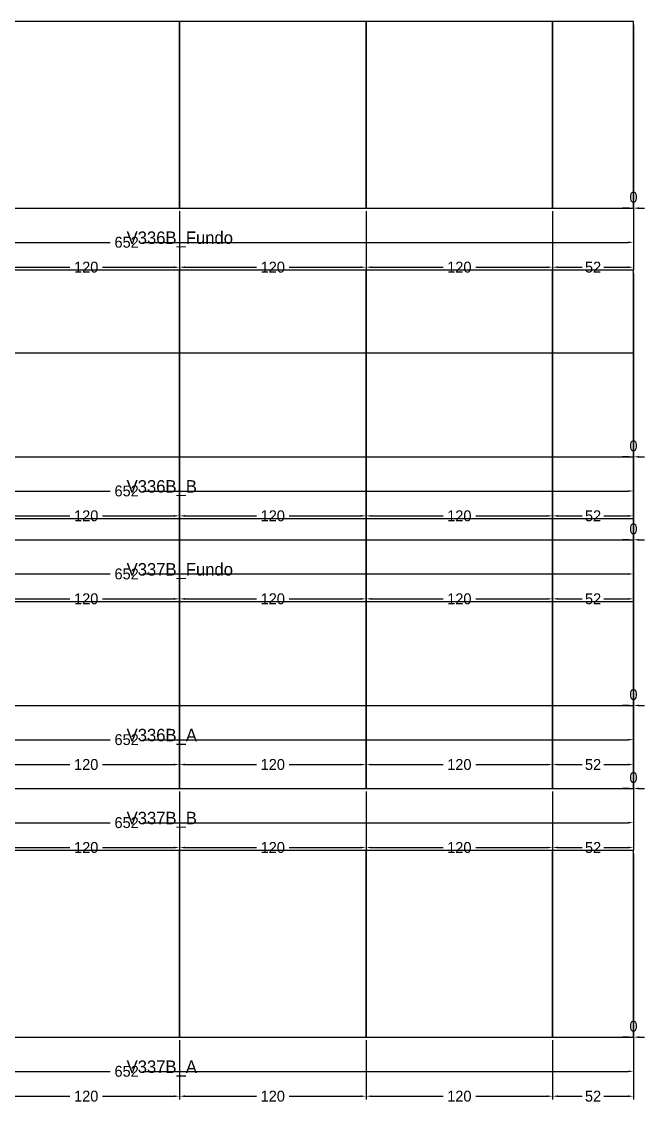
# Model space of a CAD drawing. Header units: metres. Extents: x 180 to 6304, y -11808 to -336.
# Drawn here: x 2701 to 3102, y -3025 to -2329 of the extents above; entities that cross this region are included whole.
import ezdxf

# ---------------------------------------------------------------- set-up
doc = ezdxf.new("R2010")
doc.units = ezdxf.units.M
doc.layers.add('COTA', color=3, linetype='Continuous')
doc.dimstyles.new('COTA_VIG', dxfattribs={"dimtxt": 7, "dimasz": 3.5, "dimexe": 2, "dimexo": 2, "dimgap": 1.5, "dimtad": 1, "dimdec": 1, "dimcen": 2.5, "dimclrd": 3, "dimclre": 3, "dimclrt": 3, "dimazin": 3, "dimtfac": 1, "dimtmove": 0, "dimatfit": 3})

# ---------------------------------------------------------------- blocks, each defined once
blk = doc.blocks.new('_CLOSEDFILLED')
at = {"color": 0, "linetype": 'BYBLOCK'}
blk.add_solid([(-1, 0.16), (0, 0), (-1, -0.16)], dxfattribs=at)
blk = doc.blocks.new('*D586')
at = {"color": 3}
for p, q in [((2442.79, -2771.07), (2442.79, -2793.07)), ((3094.79, -2771.07), (3094.79, -2793.07)), ((2446.29, -2791.07), (2758.29, -2791.07)), ((2779.29, -2791.07), (3091.29, -2791.07))]:
    blk.add_line(p, q, dxfattribs=at)
at = {"layer": 'Defpoints'}
for p in [(2442.79, -2769.07), (3094.79, -2769.07), (2442.79, -2791.07)]:
    blk.add_point(p, dxfattribs=at)
at = {"layer": 'COTA', "color": 3, "xscale": 3.5, "yscale": 3.5, "rotation": 180}
blk.add_blockref('_CLOSEDFILLED', (2442.79, -2791.07), dxfattribs=at)
at = {"layer": 'COTA', "color": 3, "xscale": 3.5, "yscale": 3.5}
blk.add_blockref('_CLOSEDFILLED', (3094.79, -2791.07), dxfattribs=at)
at = {"layer": 'COTA', "color": 3, "insert": (2768.79, -2791.07), "char_height": 7, "attachment_point": 5}
blk.add_mtext('652', dxfattribs=at)
blk = doc.blocks.new('*D589')
at = {"color": 3}
for p, q in [((2682.79, -2771.07), (2682.79, -2809.07)), ((2802.79, -2771.07), (2802.79, -2809.07)), ((2686.29, -2807.07), (2732.29, -2807.07)), ((2753.29, -2807.07), (2799.29, -2807.07))]:
    blk.add_line(p, q, dxfattribs=at)
at = {"layer": 'Defpoints'}
for p in [(2682.79, -2769.07), (2802.79, -2769.07), (2682.79, -2807.07)]:
    blk.add_point(p, dxfattribs=at)
at = {"layer": 'COTA', "color": 3, "xscale": 3.5, "yscale": 3.5, "rotation": 180}
blk.add_blockref('_CLOSEDFILLED', (2682.79, -2807.07), dxfattribs=at)
at = {"layer": 'COTA', "color": 3, "xscale": 3.5, "yscale": 3.5}
blk.add_blockref('_CLOSEDFILLED', (2802.79, -2807.07), dxfattribs=at)
at = {"layer": 'COTA', "color": 3, "insert": (2742.79, -2807.07), "char_height": 7, "attachment_point": 5}
blk.add_mtext('120', dxfattribs=at)
blk = doc.blocks.new('*D590')
at = {"color": 3}
for p, q in [((2802.79, -2771.07), (2802.79, -2809.07)), ((2922.79, -2771.07), (2922.79, -2809.07)), ((2806.29, -2807.07), (2852.29, -2807.07)), ((2873.29, -2807.07), (2919.29, -2807.07))]:
    blk.add_line(p, q, dxfattribs=at)
at = {"layer": 'Defpoints'}
for p in [(2802.79, -2769.07), (2922.79, -2769.07), (2802.79, -2807.07)]:
    blk.add_point(p, dxfattribs=at)
at = {"layer": 'COTA', "color": 3, "xscale": 3.5, "yscale": 3.5, "rotation": 180}
blk.add_blockref('_CLOSEDFILLED', (2802.79, -2807.07), dxfattribs=at)
at = {"layer": 'COTA', "color": 3, "xscale": 3.5, "yscale": 3.5}
blk.add_blockref('_CLOSEDFILLED', (2922.79, -2807.07), dxfattribs=at)
at = {"layer": 'COTA', "color": 3, "insert": (2862.79, -2807.07), "char_height": 7, "attachment_point": 5}
blk.add_mtext('120', dxfattribs=at)
blk = doc.blocks.new('*D591')
at = {"color": 3}
for p, q in [((2922.79, -2771.07), (2922.79, -2809.07)), ((3042.79, -2771.07), (3042.79, -2809.07)), ((2926.29, -2807.07), (2972.29, -2807.07)), ((2993.29, -2807.07), (3039.29, -2807.07))]:
    blk.add_line(p, q, dxfattribs=at)
at = {"layer": 'Defpoints'}
for p in [(2922.79, -2769.07), (3042.79, -2769.07), (2922.79, -2807.07)]:
    blk.add_point(p, dxfattribs=at)
at = {"layer": 'COTA', "color": 3, "xscale": 3.5, "yscale": 3.5, "rotation": 180}
blk.add_blockref('_CLOSEDFILLED', (2922.79, -2807.07), dxfattribs=at)
at = {"layer": 'COTA', "color": 3, "xscale": 3.5, "yscale": 3.5}
blk.add_blockref('_CLOSEDFILLED', (3042.79, -2807.07), dxfattribs=at)
at = {"layer": 'COTA', "color": 3, "insert": (2982.79, -2807.07), "char_height": 7, "attachment_point": 5}
blk.add_mtext('120', dxfattribs=at)
blk = doc.blocks.new('*D592')
at = {"color": 3}
for p, q in [((3042.79, -2771.07), (3042.79, -2809.07)), ((3094.79, -2771.07), (3094.79, -2809.07)), ((3046.29, -2807.07), (3061.79, -2807.07)), ((3075.79, -2807.07), (3091.29, -2807.07))]:
    blk.add_line(p, q, dxfattribs=at)
at = {"layer": 'Defpoints'}
for p in [(3042.79, -2769.07), (3094.79, -2769.07), (3042.79, -2807.07)]:
    blk.add_point(p, dxfattribs=at)
at = {"layer": 'COTA', "color": 3, "xscale": 3.5, "yscale": 3.5, "rotation": 180}
blk.add_blockref('_CLOSEDFILLED', (3042.79, -2807.07), dxfattribs=at)
at = {"layer": 'COTA', "color": 3, "xscale": 3.5, "yscale": 3.5}
blk.add_blockref('_CLOSEDFILLED', (3094.79, -2807.07), dxfattribs=at)
at = {"layer": 'COTA', "color": 3, "insert": (3068.79, -2807.07), "char_height": 7, "attachment_point": 5}
blk.add_mtext('52', dxfattribs=at)
blk = doc.blocks.new('*D594')
at = {"color": 3}
for p, q in [((2442.79, -2611.07), (2442.79, -2633.07)), ((3094.79, -2611.07), (3094.79, -2633.07)), ((2446.29, -2631.07), (2758.29, -2631.07)), ((2779.29, -2631.07), (3091.29, -2631.07))]:
    blk.add_line(p, q, dxfattribs=at)
at = {"layer": 'Defpoints'}
for p in [(2442.79, -2609.07), (3094.79, -2609.07), (2442.79, -2631.07)]:
    blk.add_point(p, dxfattribs=at)
at = {"layer": 'COTA', "color": 3, "xscale": 3.5, "yscale": 3.5, "rotation": 180}
blk.add_blockref('_CLOSEDFILLED', (2442.79, -2631.07), dxfattribs=at)
at = {"layer": 'COTA', "color": 3, "xscale": 3.5, "yscale": 3.5}
blk.add_blockref('_CLOSEDFILLED', (3094.79, -2631.07), dxfattribs=at)
at = {"layer": 'COTA', "color": 3, "insert": (2768.79, -2631.07), "char_height": 7, "attachment_point": 5}
blk.add_mtext('652', dxfattribs=at)
blk = doc.blocks.new('*D597')
at = {"color": 3}
for p, q in [((2682.79, -2611.07), (2682.79, -2649.07)), ((2802.79, -2611.07), (2802.79, -2649.07)), ((2686.29, -2647.07), (2732.29, -2647.07)), ((2753.29, -2647.07), (2799.29, -2647.07))]:
    blk.add_line(p, q, dxfattribs=at)
at = {"layer": 'Defpoints'}
for p in [(2682.79, -2609.07), (2802.79, -2609.07), (2682.79, -2647.07)]:
    blk.add_point(p, dxfattribs=at)
at = {"layer": 'COTA', "color": 3, "xscale": 3.5, "yscale": 3.5, "rotation": 180}
blk.add_blockref('_CLOSEDFILLED', (2682.79, -2647.07), dxfattribs=at)
at = {"layer": 'COTA', "color": 3, "xscale": 3.5, "yscale": 3.5}
blk.add_blockref('_CLOSEDFILLED', (2802.79, -2647.07), dxfattribs=at)
at = {"layer": 'COTA', "color": 3, "insert": (2742.79, -2647.07), "char_height": 7, "attachment_point": 5}
blk.add_mtext('120', dxfattribs=at)
blk = doc.blocks.new('*D598')
at = {"color": 3}
for p, q in [((2802.79, -2611.07), (2802.79, -2649.07)), ((2922.79, -2611.07), (2922.79, -2649.07)), ((2806.29, -2647.07), (2852.29, -2647.07)), ((2873.29, -2647.07), (2919.29, -2647.07))]:
    blk.add_line(p, q, dxfattribs=at)
at = {"layer": 'Defpoints'}
for p in [(2802.79, -2609.07), (2922.79, -2609.07), (2802.79, -2647.07)]:
    blk.add_point(p, dxfattribs=at)
at = {"layer": 'COTA', "color": 3, "xscale": 3.5, "yscale": 3.5, "rotation": 180}
blk.add_blockref('_CLOSEDFILLED', (2802.79, -2647.07), dxfattribs=at)
at = {"layer": 'COTA', "color": 3, "xscale": 3.5, "yscale": 3.5}
blk.add_blockref('_CLOSEDFILLED', (2922.79, -2647.07), dxfattribs=at)
at = {"layer": 'COTA', "color": 3, "insert": (2862.79, -2647.07), "char_height": 7, "attachment_point": 5}
blk.add_mtext('120', dxfattribs=at)
blk = doc.blocks.new('*D599')
at = {"color": 3}
for p, q in [((2922.79, -2611.07), (2922.79, -2649.07)), ((3042.79, -2611.07), (3042.79, -2649.07)), ((2926.29, -2647.07), (2972.29, -2647.07)), ((2993.29, -2647.07), (3039.29, -2647.07))]:
    blk.add_line(p, q, dxfattribs=at)
at = {"layer": 'Defpoints'}
for p in [(2922.79, -2609.07), (3042.79, -2609.07), (2922.79, -2647.07)]:
    blk.add_point(p, dxfattribs=at)
at = {"layer": 'COTA', "color": 3, "xscale": 3.5, "yscale": 3.5, "rotation": 180}
blk.add_blockref('_CLOSEDFILLED', (2922.79, -2647.07), dxfattribs=at)
at = {"layer": 'COTA', "color": 3, "xscale": 3.5, "yscale": 3.5}
blk.add_blockref('_CLOSEDFILLED', (3042.79, -2647.07), dxfattribs=at)
at = {"layer": 'COTA', "color": 3, "insert": (2982.79, -2647.07), "char_height": 7, "attachment_point": 5}
blk.add_mtext('120', dxfattribs=at)
blk = doc.blocks.new('*D600')
at = {"color": 3}
for p, q in [((3042.79, -2611.07), (3042.79, -2649.07)), ((3094.79, -2611.07), (3094.79, -2649.07)), ((3046.29, -2647.07), (3061.79, -2647.07)), ((3075.79, -2647.07), (3091.29, -2647.07))]:
    blk.add_line(p, q, dxfattribs=at)
at = {"layer": 'Defpoints'}
for p in [(3042.79, -2609.07), (3094.79, -2609.07), (3042.79, -2647.07)]:
    blk.add_point(p, dxfattribs=at)
at = {"layer": 'COTA', "color": 3, "xscale": 3.5, "yscale": 3.5, "rotation": 180}
blk.add_blockref('_CLOSEDFILLED', (3042.79, -2647.07), dxfattribs=at)
at = {"layer": 'COTA', "color": 3, "xscale": 3.5, "yscale": 3.5}
blk.add_blockref('_CLOSEDFILLED', (3094.79, -2647.07), dxfattribs=at)
at = {"layer": 'COTA', "color": 3, "insert": (3068.79, -2647.07), "char_height": 7, "attachment_point": 5}
blk.add_mtext('52', dxfattribs=at)
blk = doc.blocks.new('*D602')
at = {"color": 3}
for p, q in [((2442.79, -2451.07), (2442.79, -2473.07)), ((3094.79, -2451.07), (3094.79, -2473.07)), ((2446.29, -2471.07), (2758.29, -2471.07)), ((2779.29, -2471.07), (3091.29, -2471.07))]:
    blk.add_line(p, q, dxfattribs=at)
at = {"layer": 'Defpoints'}
for p in [(2442.79, -2449.07), (3094.79, -2449.07), (2442.79, -2471.07)]:
    blk.add_point(p, dxfattribs=at)
at = {"layer": 'COTA', "color": 3, "xscale": 3.5, "yscale": 3.5, "rotation": 180}
blk.add_blockref('_CLOSEDFILLED', (2442.79, -2471.07), dxfattribs=at)
at = {"layer": 'COTA', "color": 3, "xscale": 3.5, "yscale": 3.5}
blk.add_blockref('_CLOSEDFILLED', (3094.79, -2471.07), dxfattribs=at)
at = {"layer": 'COTA', "color": 3, "insert": (2768.79, -2471.07), "char_height": 7, "attachment_point": 5}
blk.add_mtext('652', dxfattribs=at)
blk = doc.blocks.new('*D605')
at = {"color": 3}
for p, q in [((2682.79, -2451.07), (2682.79, -2489.07)), ((2802.79, -2451.07), (2802.79, -2489.07)), ((2686.29, -2487.07), (2732.29, -2487.07)), ((2753.29, -2487.07), (2799.29, -2487.07))]:
    blk.add_line(p, q, dxfattribs=at)
at = {"layer": 'Defpoints'}
for p in [(2682.79, -2449.07), (2802.79, -2449.07), (2682.79, -2487.07)]:
    blk.add_point(p, dxfattribs=at)
at = {"layer": 'COTA', "color": 3, "xscale": 3.5, "yscale": 3.5, "rotation": 180}
blk.add_blockref('_CLOSEDFILLED', (2682.79, -2487.07), dxfattribs=at)
at = {"layer": 'COTA', "color": 3, "xscale": 3.5, "yscale": 3.5}
blk.add_blockref('_CLOSEDFILLED', (2802.79, -2487.07), dxfattribs=at)
at = {"layer": 'COTA', "color": 3, "insert": (2742.79, -2487.07), "char_height": 7, "attachment_point": 5}
blk.add_mtext('120', dxfattribs=at)
blk = doc.blocks.new('*D606')
at = {"color": 3}
for p, q in [((2802.79, -2451.07), (2802.79, -2489.07)), ((2922.79, -2451.07), (2922.79, -2489.07)), ((2806.29, -2487.07), (2852.29, -2487.07)), ((2873.29, -2487.07), (2919.29, -2487.07))]:
    blk.add_line(p, q, dxfattribs=at)
at = {"layer": 'Defpoints'}
for p in [(2802.79, -2449.07), (2922.79, -2449.07), (2802.79, -2487.07)]:
    blk.add_point(p, dxfattribs=at)
at = {"layer": 'COTA', "color": 3, "xscale": 3.5, "yscale": 3.5, "rotation": 180}
blk.add_blockref('_CLOSEDFILLED', (2802.79, -2487.07), dxfattribs=at)
at = {"layer": 'COTA', "color": 3, "xscale": 3.5, "yscale": 3.5}
blk.add_blockref('_CLOSEDFILLED', (2922.79, -2487.07), dxfattribs=at)
at = {"layer": 'COTA', "color": 3, "insert": (2862.79, -2487.07), "char_height": 7, "attachment_point": 5}
blk.add_mtext('120', dxfattribs=at)
blk = doc.blocks.new('*D607')
at = {"color": 3}
for p, q in [((2922.79, -2451.07), (2922.79, -2489.07)), ((3042.79, -2451.07), (3042.79, -2489.07)), ((2926.29, -2487.07), (2972.29, -2487.07)), ((2993.29, -2487.07), (3039.29, -2487.07))]:
    blk.add_line(p, q, dxfattribs=at)
at = {"layer": 'Defpoints'}
for p in [(2922.79, -2449.07), (3042.79, -2449.07), (2922.79, -2487.07)]:
    blk.add_point(p, dxfattribs=at)
at = {"layer": 'COTA', "color": 3, "xscale": 3.5, "yscale": 3.5, "rotation": 180}
blk.add_blockref('_CLOSEDFILLED', (2922.79, -2487.07), dxfattribs=at)
at = {"layer": 'COTA', "color": 3, "xscale": 3.5, "yscale": 3.5}
blk.add_blockref('_CLOSEDFILLED', (3042.79, -2487.07), dxfattribs=at)
at = {"layer": 'COTA', "color": 3, "insert": (2982.79, -2487.07), "char_height": 7, "attachment_point": 5}
blk.add_mtext('120', dxfattribs=at)
blk = doc.blocks.new('*D608')
at = {"color": 3}
for p, q in [((3042.79, -2451.07), (3042.79, -2489.07)), ((3094.79, -2451.07), (3094.79, -2489.07)), ((3046.29, -2487.07), (3061.79, -2487.07)), ((3075.79, -2487.07), (3091.29, -2487.07))]:
    blk.add_line(p, q, dxfattribs=at)
at = {"layer": 'Defpoints'}
for p in [(3042.79, -2449.07), (3094.79, -2449.07), (3042.79, -2487.07)]:
    blk.add_point(p, dxfattribs=at)
at = {"layer": 'COTA', "color": 3, "xscale": 3.5, "yscale": 3.5, "rotation": 180}
blk.add_blockref('_CLOSEDFILLED', (3042.79, -2487.07), dxfattribs=at)
at = {"layer": 'COTA', "color": 3, "xscale": 3.5, "yscale": 3.5}
blk.add_blockref('_CLOSEDFILLED', (3094.79, -2487.07), dxfattribs=at)
at = {"layer": 'COTA', "color": 3, "insert": (3068.79, -2487.07), "char_height": 7, "attachment_point": 5}
blk.add_mtext('52', dxfattribs=at)
blk = doc.blocks.new('*D610')
at = {"color": 3}
for p, q in [((2442.79, -2984.46), (2442.79, -3006.46)), ((3094.79, -2984.46), (3094.79, -3006.46)), ((2446.29, -3004.46), (2758.29, -3004.46)), ((2779.29, -3004.46), (3091.29, -3004.46))]:
    blk.add_line(p, q, dxfattribs=at)
at = {"layer": 'Defpoints'}
for p in [(2442.79, -2982.46), (3094.79, -2982.46), (2442.79, -3004.46)]:
    blk.add_point(p, dxfattribs=at)
at = {"layer": 'COTA', "color": 3, "xscale": 3.5, "yscale": 3.5, "rotation": 180}
blk.add_blockref('_CLOSEDFILLED', (2442.79, -3004.46), dxfattribs=at)
at = {"layer": 'COTA', "color": 3, "xscale": 3.5, "yscale": 3.5}
blk.add_blockref('_CLOSEDFILLED', (3094.79, -3004.46), dxfattribs=at)
at = {"layer": 'COTA', "color": 3, "insert": (2768.79, -3004.46), "char_height": 7, "attachment_point": 5}
blk.add_mtext('652', dxfattribs=at)
blk = doc.blocks.new('*D613')
at = {"color": 3}
for p, q in [((2682.79, -2984.46), (2682.79, -3022.46)), ((2802.79, -2984.46), (2802.79, -3022.46)), ((2686.29, -3020.46), (2732.29, -3020.46)), ((2753.29, -3020.46), (2799.29, -3020.46))]:
    blk.add_line(p, q, dxfattribs=at)
at = {"layer": 'Defpoints'}
for p in [(2682.79, -2982.46), (2802.79, -2982.46), (2682.79, -3020.46)]:
    blk.add_point(p, dxfattribs=at)
at = {"layer": 'COTA', "color": 3, "xscale": 3.5, "yscale": 3.5, "rotation": 180}
blk.add_blockref('_CLOSEDFILLED', (2682.79, -3020.46), dxfattribs=at)
at = {"layer": 'COTA', "color": 3, "xscale": 3.5, "yscale": 3.5}
blk.add_blockref('_CLOSEDFILLED', (2802.79, -3020.46), dxfattribs=at)
at = {"layer": 'COTA', "color": 3, "insert": (2742.79, -3020.46), "char_height": 7, "attachment_point": 5}
blk.add_mtext('120', dxfattribs=at)
blk = doc.blocks.new('*D614')
at = {"color": 3}
for p, q in [((2802.79, -2984.46), (2802.79, -3022.46)), ((2922.79, -2984.46), (2922.79, -3022.46)), ((2806.29, -3020.46), (2852.29, -3020.46)), ((2873.29, -3020.46), (2919.29, -3020.46))]:
    blk.add_line(p, q, dxfattribs=at)
at = {"layer": 'Defpoints'}
for p in [(2802.79, -2982.46), (2922.79, -2982.46), (2802.79, -3020.46)]:
    blk.add_point(p, dxfattribs=at)
at = {"layer": 'COTA', "color": 3, "xscale": 3.5, "yscale": 3.5, "rotation": 180}
blk.add_blockref('_CLOSEDFILLED', (2802.79, -3020.46), dxfattribs=at)
at = {"layer": 'COTA', "color": 3, "xscale": 3.5, "yscale": 3.5}
blk.add_blockref('_CLOSEDFILLED', (2922.79, -3020.46), dxfattribs=at)
at = {"layer": 'COTA', "color": 3, "insert": (2862.79, -3020.46), "char_height": 7, "attachment_point": 5}
blk.add_mtext('120', dxfattribs=at)
blk = doc.blocks.new('*D615')
at = {"color": 3}
for p, q in [((2922.79, -2984.46), (2922.79, -3022.46)), ((3042.79, -2984.46), (3042.79, -3022.46)), ((2926.29, -3020.46), (2972.29, -3020.46)), ((2993.29, -3020.46), (3039.29, -3020.46))]:
    blk.add_line(p, q, dxfattribs=at)
at = {"layer": 'Defpoints'}
for p in [(2922.79, -2982.46), (3042.79, -2982.46), (2922.79, -3020.46)]:
    blk.add_point(p, dxfattribs=at)
at = {"layer": 'COTA', "color": 3, "xscale": 3.5, "yscale": 3.5, "rotation": 180}
blk.add_blockref('_CLOSEDFILLED', (2922.79, -3020.46), dxfattribs=at)
at = {"layer": 'COTA', "color": 3, "xscale": 3.5, "yscale": 3.5}
blk.add_blockref('_CLOSEDFILLED', (3042.79, -3020.46), dxfattribs=at)
at = {"layer": 'COTA', "color": 3, "insert": (2982.79, -3020.46), "char_height": 7, "attachment_point": 5}
blk.add_mtext('120', dxfattribs=at)
blk = doc.blocks.new('*D616')
at = {"color": 3}
for p, q in [((3042.79, -2984.46), (3042.79, -3022.46)), ((3094.79, -2984.46), (3094.79, -3022.46)), ((3046.29, -3020.46), (3061.79, -3020.46)), ((3075.79, -3020.46), (3091.29, -3020.46))]:
    blk.add_line(p, q, dxfattribs=at)
at = {"layer": 'Defpoints'}
for p in [(3042.79, -2982.46), (3094.79, -2982.46), (3042.79, -3020.46)]:
    blk.add_point(p, dxfattribs=at)
at = {"layer": 'COTA', "color": 3, "xscale": 3.5, "yscale": 3.5, "rotation": 180}
blk.add_blockref('_CLOSEDFILLED', (3042.79, -3020.46), dxfattribs=at)
at = {"layer": 'COTA', "color": 3, "xscale": 3.5, "yscale": 3.5}
blk.add_blockref('_CLOSEDFILLED', (3094.79, -3020.46), dxfattribs=at)
at = {"layer": 'COTA', "color": 3, "insert": (3068.79, -3020.46), "char_height": 7, "attachment_point": 5}
blk.add_mtext('52', dxfattribs=at)
blk = doc.blocks.new('*D618')
at = {"color": 3}
for p, q in [((2442.79, -2824.46), (2442.79, -2846.46)), ((3094.79, -2824.46), (3094.79, -2846.46)), ((2446.29, -2844.46), (2758.29, -2844.46)), ((2779.29, -2844.46), (3091.29, -2844.46))]:
    blk.add_line(p, q, dxfattribs=at)
at = {"layer": 'Defpoints'}
for p in [(2442.79, -2822.46), (3094.79, -2822.46), (2442.79, -2844.46)]:
    blk.add_point(p, dxfattribs=at)
at = {"layer": 'COTA', "color": 3, "xscale": 3.5, "yscale": 3.5, "rotation": 180}
blk.add_blockref('_CLOSEDFILLED', (2442.79, -2844.46), dxfattribs=at)
at = {"layer": 'COTA', "color": 3, "xscale": 3.5, "yscale": 3.5}
blk.add_blockref('_CLOSEDFILLED', (3094.79, -2844.46), dxfattribs=at)
at = {"layer": 'COTA', "color": 3, "insert": (2768.79, -2844.46), "char_height": 7, "attachment_point": 5}
blk.add_mtext('652', dxfattribs=at)
blk = doc.blocks.new('*D621')
at = {"color": 3}
for p, q in [((2682.79, -2824.46), (2682.79, -2862.46)), ((2802.79, -2824.46), (2802.79, -2862.46)), ((2686.29, -2860.46), (2732.29, -2860.46)), ((2753.29, -2860.46), (2799.29, -2860.46))]:
    blk.add_line(p, q, dxfattribs=at)
at = {"layer": 'Defpoints'}
for p in [(2682.79, -2822.46), (2802.79, -2822.46), (2682.79, -2860.46)]:
    blk.add_point(p, dxfattribs=at)
at = {"layer": 'COTA', "color": 3, "xscale": 3.5, "yscale": 3.5, "rotation": 180}
blk.add_blockref('_CLOSEDFILLED', (2682.79, -2860.46), dxfattribs=at)
at = {"layer": 'COTA', "color": 3, "xscale": 3.5, "yscale": 3.5}
blk.add_blockref('_CLOSEDFILLED', (2802.79, -2860.46), dxfattribs=at)
at = {"layer": 'COTA', "color": 3, "insert": (2742.79, -2860.46), "char_height": 7, "attachment_point": 5}
blk.add_mtext('120', dxfattribs=at)
blk = doc.blocks.new('*D622')
at = {"color": 3}
for p, q in [((2802.79, -2824.46), (2802.79, -2862.46)), ((2922.79, -2824.46), (2922.79, -2862.46)), ((2806.29, -2860.46), (2852.29, -2860.46)), ((2873.29, -2860.46), (2919.29, -2860.46))]:
    blk.add_line(p, q, dxfattribs=at)
at = {"layer": 'Defpoints'}
for p in [(2802.79, -2822.46), (2922.79, -2822.46), (2802.79, -2860.46)]:
    blk.add_point(p, dxfattribs=at)
at = {"layer": 'COTA', "color": 3, "xscale": 3.5, "yscale": 3.5, "rotation": 180}
blk.add_blockref('_CLOSEDFILLED', (2802.79, -2860.46), dxfattribs=at)
at = {"layer": 'COTA', "color": 3, "xscale": 3.5, "yscale": 3.5}
blk.add_blockref('_CLOSEDFILLED', (2922.79, -2860.46), dxfattribs=at)
at = {"layer": 'COTA', "color": 3, "insert": (2862.79, -2860.46), "char_height": 7, "attachment_point": 5}
blk.add_mtext('120', dxfattribs=at)
blk = doc.blocks.new('*D623')
at = {"color": 3}
for p, q in [((2922.79, -2824.46), (2922.79, -2862.46)), ((3042.79, -2824.46), (3042.79, -2862.46)), ((2926.29, -2860.46), (2972.29, -2860.46)), ((2993.29, -2860.46), (3039.29, -2860.46))]:
    blk.add_line(p, q, dxfattribs=at)
at = {"layer": 'Defpoints'}
for p in [(2922.79, -2822.46), (3042.79, -2822.46), (2922.79, -2860.46)]:
    blk.add_point(p, dxfattribs=at)
at = {"layer": 'COTA', "color": 3, "xscale": 3.5, "yscale": 3.5, "rotation": 180}
blk.add_blockref('_CLOSEDFILLED', (2922.79, -2860.46), dxfattribs=at)
at = {"layer": 'COTA', "color": 3, "xscale": 3.5, "yscale": 3.5}
blk.add_blockref('_CLOSEDFILLED', (3042.79, -2860.46), dxfattribs=at)
at = {"layer": 'COTA', "color": 3, "insert": (2982.79, -2860.46), "char_height": 7, "attachment_point": 5}
blk.add_mtext('120', dxfattribs=at)
blk = doc.blocks.new('*D624')
at = {"color": 3}
for p, q in [((3042.79, -2824.46), (3042.79, -2862.46)), ((3094.79, -2824.46), (3094.79, -2862.46)), ((3046.29, -2860.46), (3061.79, -2860.46)), ((3075.79, -2860.46), (3091.29, -2860.46))]:
    blk.add_line(p, q, dxfattribs=at)
at = {"layer": 'Defpoints'}
for p in [(3042.79, -2822.46), (3094.79, -2822.46), (3042.79, -2860.46)]:
    blk.add_point(p, dxfattribs=at)
at = {"layer": 'COTA', "color": 3, "xscale": 3.5, "yscale": 3.5, "rotation": 180}
blk.add_blockref('_CLOSEDFILLED', (3042.79, -2860.46), dxfattribs=at)
at = {"layer": 'COTA', "color": 3, "xscale": 3.5, "yscale": 3.5}
blk.add_blockref('_CLOSEDFILLED', (3094.79, -2860.46), dxfattribs=at)
at = {"layer": 'COTA', "color": 3, "insert": (3068.79, -2860.46), "char_height": 7, "attachment_point": 5}
blk.add_mtext('52', dxfattribs=at)
blk = doc.blocks.new('*D626')
at = {"color": 3}
for p, q in [((2442.79, -2664.46), (2442.79, -2686.46)), ((3094.79, -2664.46), (3094.79, -2686.46)), ((2446.29, -2684.46), (2758.29, -2684.46)), ((2779.29, -2684.46), (3091.29, -2684.46))]:
    blk.add_line(p, q, dxfattribs=at)
at = {"layer": 'Defpoints'}
for p in [(2442.79, -2662.46), (3094.79, -2662.46), (2442.79, -2684.46)]:
    blk.add_point(p, dxfattribs=at)
at = {"layer": 'COTA', "color": 3, "xscale": 3.5, "yscale": 3.5, "rotation": 180}
blk.add_blockref('_CLOSEDFILLED', (2442.79, -2684.46), dxfattribs=at)
at = {"layer": 'COTA', "color": 3, "xscale": 3.5, "yscale": 3.5}
blk.add_blockref('_CLOSEDFILLED', (3094.79, -2684.46), dxfattribs=at)
at = {"layer": 'COTA', "color": 3, "insert": (2768.79, -2684.46), "char_height": 7, "attachment_point": 5}
blk.add_mtext('652', dxfattribs=at)
blk = doc.blocks.new('*D629')
at = {"color": 3}
for p, q in [((2682.79, -2664.46), (2682.79, -2702.46)), ((2802.79, -2664.46), (2802.79, -2702.46)), ((2686.29, -2700.46), (2732.29, -2700.46)), ((2753.29, -2700.46), (2799.29, -2700.46))]:
    blk.add_line(p, q, dxfattribs=at)
at = {"layer": 'Defpoints'}
for p in [(2682.79, -2662.46), (2802.79, -2662.46), (2682.79, -2700.46)]:
    blk.add_point(p, dxfattribs=at)
at = {"layer": 'COTA', "color": 3, "xscale": 3.5, "yscale": 3.5, "rotation": 180}
blk.add_blockref('_CLOSEDFILLED', (2682.79, -2700.46), dxfattribs=at)
at = {"layer": 'COTA', "color": 3, "xscale": 3.5, "yscale": 3.5}
blk.add_blockref('_CLOSEDFILLED', (2802.79, -2700.46), dxfattribs=at)
at = {"layer": 'COTA', "color": 3, "insert": (2742.79, -2700.46), "char_height": 7, "attachment_point": 5}
blk.add_mtext('120', dxfattribs=at)
blk = doc.blocks.new('*D630')
at = {"color": 3}
for p, q in [((2802.79, -2664.46), (2802.79, -2702.46)), ((2922.79, -2664.46), (2922.79, -2702.46)), ((2806.29, -2700.46), (2852.29, -2700.46)), ((2873.29, -2700.46), (2919.29, -2700.46))]:
    blk.add_line(p, q, dxfattribs=at)
at = {"layer": 'Defpoints'}
for p in [(2802.79, -2662.46), (2922.79, -2662.46), (2802.79, -2700.46)]:
    blk.add_point(p, dxfattribs=at)
at = {"layer": 'COTA', "color": 3, "xscale": 3.5, "yscale": 3.5, "rotation": 180}
blk.add_blockref('_CLOSEDFILLED', (2802.79, -2700.46), dxfattribs=at)
at = {"layer": 'COTA', "color": 3, "xscale": 3.5, "yscale": 3.5}
blk.add_blockref('_CLOSEDFILLED', (2922.79, -2700.46), dxfattribs=at)
at = {"layer": 'COTA', "color": 3, "insert": (2862.79, -2700.46), "char_height": 7, "attachment_point": 5}
blk.add_mtext('120', dxfattribs=at)
blk = doc.blocks.new('*D631')
at = {"color": 3}
for p, q in [((2922.79, -2664.46), (2922.79, -2702.46)), ((3042.79, -2664.46), (3042.79, -2702.46)), ((2926.29, -2700.46), (2972.29, -2700.46)), ((2993.29, -2700.46), (3039.29, -2700.46))]:
    blk.add_line(p, q, dxfattribs=at)
at = {"layer": 'Defpoints'}
for p in [(2922.79, -2662.46), (3042.79, -2662.46), (2922.79, -2700.46)]:
    blk.add_point(p, dxfattribs=at)
at = {"layer": 'COTA', "color": 3, "xscale": 3.5, "yscale": 3.5, "rotation": 180}
blk.add_blockref('_CLOSEDFILLED', (2922.79, -2700.46), dxfattribs=at)
at = {"layer": 'COTA', "color": 3, "xscale": 3.5, "yscale": 3.5}
blk.add_blockref('_CLOSEDFILLED', (3042.79, -2700.46), dxfattribs=at)
at = {"layer": 'COTA', "color": 3, "insert": (2982.79, -2700.46), "char_height": 7, "attachment_point": 5}
blk.add_mtext('120', dxfattribs=at)
blk = doc.blocks.new('*D632')
at = {"color": 3}
for p, q in [((3042.79, -2664.46), (3042.79, -2702.46)), ((3094.79, -2664.46), (3094.79, -2702.46)), ((3046.29, -2700.46), (3061.79, -2700.46)), ((3075.79, -2700.46), (3091.29, -2700.46))]:
    blk.add_line(p, q, dxfattribs=at)
at = {"layer": 'Defpoints'}
for p in [(3042.79, -2662.46), (3094.79, -2662.46), (3042.79, -2700.46)]:
    blk.add_point(p, dxfattribs=at)
at = {"layer": 'COTA', "color": 3, "xscale": 3.5, "yscale": 3.5, "rotation": 180}
blk.add_blockref('_CLOSEDFILLED', (3042.79, -2700.46), dxfattribs=at)
at = {"layer": 'COTA', "color": 3, "xscale": 3.5, "yscale": 3.5}
blk.add_blockref('_CLOSEDFILLED', (3094.79, -2700.46), dxfattribs=at)
at = {"layer": 'COTA', "color": 3, "insert": (3068.79, -2700.46), "char_height": 7, "attachment_point": 5}
blk.add_mtext('52', dxfattribs=at)

msp = doc.modelspace()

# ---------------------------------------------------------------- linework, layer by layer
at = {"layer": 'Paineis'}
for points in [[(2682.79, -2449.07), (2802.79, -2449.07), (2802.79, -2329.07), (2682.79, -2329.07)], [(2802.79, -2449.07), (2922.79, -2449.07), (2922.79, -2329.07), (2802.79, -2329.07)], [(2922.79, -2449.07), (3042.79, -2449.07), (3042.79, -2329.07), (2922.79, -2329.07)], [(3042.79, -2449.07), (3094.79, -2449.07), (3094.79, -2329.07), (3042.79, -2329.07)], [(2682.79, -2609.07), (2802.79, -2609.07), (2802.79, -2489.07), (2682.79, -2489.07)], [(2802.79, -2609.07), (2922.79, -2609.07), (2922.79, -2489.07), (2802.79, -2489.07)], [(2922.79, -2609.07), (3042.79, -2609.07), (3042.79, -2489.07), (2922.79, -2489.07)], [(3042.79, -2609.07), (3094.79, -2609.07), (3094.79, -2489.07), (3042.79, -2489.07)], [(2682.79, -2662.46), (2802.79, -2662.46), (2802.79, -2542.46), (2682.79, -2542.46)], [(2802.79, -2662.46), (2922.79, -2662.46), (2922.79, -2542.46), (2802.79, -2542.46)], [(2922.79, -2662.46), (3042.79, -2662.46), (3042.79, -2542.46), (2922.79, -2542.46)], [(3042.79, -2662.46), (3094.79, -2662.46), (3094.79, -2542.46), (3042.79, -2542.46)], [(2682.79, -2769.07), (2802.79, -2769.07), (2802.79, -2649.07), (2682.79, -2649.07)], [(2802.79, -2769.07), (2922.79, -2769.07), (2922.79, -2649.07), (2802.79, -2649.07)], [(2922.79, -2769.07), (3042.79, -2769.07), (3042.79, -2649.07), (2922.79, -2649.07)], [(3042.79, -2769.07), (3094.79, -2769.07), (3094.79, -2649.07), (3042.79, -2649.07)], [(2682.79, -2822.46), (2802.79, -2822.46), (2802.79, -2702.46), (2682.79, -2702.46)], [(2802.79, -2822.46), (2922.79, -2822.46), (2922.79, -2702.46), (2802.79, -2702.46)], [(2922.79, -2822.46), (3042.79, -2822.46), (3042.79, -2702.46), (2922.79, -2702.46)], [(3042.79, -2822.46), (3094.79, -2822.46), (3094.79, -2702.46), (3042.79, -2702.46)], [(2682.79, -2982.46), (2802.79, -2982.46), (2802.79, -2862.46), (2682.79, -2862.46)], [(2802.79, -2982.46), (2922.79, -2982.46), (2922.79, -2862.46), (2802.79, -2862.46)], [(2922.79, -2982.46), (3042.79, -2982.46), (3042.79, -2862.46), (2922.79, -2862.46)], [(3042.79, -2982.46), (3094.79, -2982.46), (3094.79, -2862.46), (3042.79, -2862.46)]]:
    msp.add_lwpolyline(points, close=True, dxfattribs=at)

# ---------------------------------------------------------------- texts
at = {"layer": 'Texto Secao', "char_height": 8, "attachment_point": 1}
for s, insert in [('V336B_Fundo', (2768.79, -2464.07)), ('V336B_B', (2768.79, -2624.07)), ('V337B_Fundo', (2768.79, -2677.46)), ('V336B_A', (2768.79, -2784.07)), ('V337B_B', (2768.79, -2837.46)), ('V337B_A', (2768.79, -2997.46))]:
    msp.add_mtext(s, dxfattribs=dict(at, insert=insert))

# ---------------------------------------------------------------- dimensions: what is measured, and where the dimension line sits
at = {"layer": 'COTA'}
for base, p1, p2 in [((3094.79, -2449.07), (3094.79, -2449.07), (3094.79, -2329.07)), ((3094.79, -2609.07), (3094.79, -2609.07), (3094.79, -2489.07)), ((3094.79, -2662.46), (3094.79, -2662.46), (3094.79, -2542.46)), ((3094.79, -2769.07), (3094.79, -2769.07), (3094.79, -2649.07)), ((3094.79, -2822.46), (3094.79, -2822.46), (3094.79, -2702.46)), ((3094.79, -2982.46), (3094.79, -2982.46), (3094.79, -2862.46))]:
    msp.add_linear_dim(base=base, p1=p1, p2=p2, dimstyle='COTA_VIG', dxfattribs=at).render()
for base, p1, p2, picture, middle in [((2442.79, -2471.07), (2442.79, -2449.07), (3094.79, -2449.07), '*D602', (2768.79, -2471.07)), ((2682.79, -2487.07), (2682.79, -2449.07), (2802.79, -2449.07), '*D605', (2742.79, -2487.07)), ((2802.79, -2487.07), (2802.79, -2449.07), (2922.79, -2449.07), '*D606', (2862.79, -2487.07)), ((2922.79, -2487.07), (2922.79, -2449.07), (3042.79, -2449.07), '*D607', (2982.79, -2487.07)), ((3042.79, -2487.07), (3042.79, -2449.07), (3094.79, -2449.07), '*D608', (3068.79, -2487.07)), ((2442.79, -2631.07), (2442.79, -2609.07), (3094.79, -2609.07), '*D594', (2768.79, -2631.07)), ((2682.79, -2647.07), (2682.79, -2609.07), (2802.79, -2609.07), '*D597', (2742.79, -2647.07)), ((2802.79, -2647.07), (2802.79, -2609.07), (2922.79, -2609.07), '*D598', (2862.79, -2647.07)), ((2922.79, -2647.07), (2922.79, -2609.07), (3042.79, -2609.07), '*D599', (2982.79, -2647.07)), ((3042.79, -2647.07), (3042.79, -2609.07), (3094.79, -2609.07), '*D600', (3068.79, -2647.07)), ((2442.79, -2684.46), (2442.79, -2662.46), (3094.79, -2662.46), '*D626', (2768.79, -2684.46)), ((2682.79, -2700.46), (2682.79, -2662.46), (2802.79, -2662.46), '*D629', (2742.79, -2700.46)), ((2802.79, -2700.46), (2802.79, -2662.46), (2922.79, -2662.46), '*D630', (2862.79, -2700.46)), ((2922.79, -2700.46), (2922.79, -2662.46), (3042.79, -2662.46), '*D631', (2982.79, -2700.46)), ((3042.79, -2700.46), (3042.79, -2662.46), (3094.79, -2662.46), '*D632', (3068.79, -2700.46)), ((2442.79, -2791.07), (2442.79, -2769.07), (3094.79, -2769.07), '*D586', (2768.79, -2791.07)), ((2682.79, -2807.07), (2682.79, -2769.07), (2802.79, -2769.07), '*D589', (2742.79, -2807.07)), ((2802.79, -2807.07), (2802.79, -2769.07), (2922.79, -2769.07), '*D590', (2862.79, -2807.07)), ((2922.79, -2807.07), (2922.79, -2769.07), (3042.79, -2769.07), '*D591', (2982.79, -2807.07)), ((3042.79, -2807.07), (3042.79, -2769.07), (3094.79, -2769.07), '*D592', (3068.79, -2807.07)), ((2442.79, -2844.46), (2442.79, -2822.46), (3094.79, -2822.46), '*D618', (2768.79, -2844.46)), ((2682.79, -2860.46), (2682.79, -2822.46), (2802.79, -2822.46), '*D621', (2742.79, -2860.46)), ((2802.79, -2860.46), (2802.79, -2822.46), (2922.79, -2822.46), '*D622', (2862.79, -2860.46)), ((2922.79, -2860.46), (2922.79, -2822.46), (3042.79, -2822.46), '*D623', (2982.79, -2860.46)), ((3042.79, -2860.46), (3042.79, -2822.46), (3094.79, -2822.46), '*D624', (3068.79, -2860.46)), ((2442.79, -3004.46), (2442.79, -2982.46), (3094.79, -2982.46), '*D610', (2768.79, -3004.46)), ((2682.79, -3020.46), (2682.79, -2982.46), (2802.79, -2982.46), '*D613', (2742.79, -3020.46)), ((2802.79, -3020.46), (2802.79, -2982.46), (2922.79, -2982.46), '*D614', (2862.79, -3020.46)), ((2922.79, -3020.46), (2922.79, -2982.46), (3042.79, -2982.46), '*D615', (2982.79, -3020.46)), ((3042.79, -3020.46), (3042.79, -2982.46), (3094.79, -2982.46), '*D616', (3068.79, -3020.46))]:
    dim = msp.add_linear_dim(base=base, p1=p1, p2=p2, dimstyle='COTA_VIG', dxfattribs=at)
    dim.commit()
    dim.dimension.update_dxf_attribs({"geometry": picture, "text_midpoint": middle})

doc.saveas('drawing.dxf')
